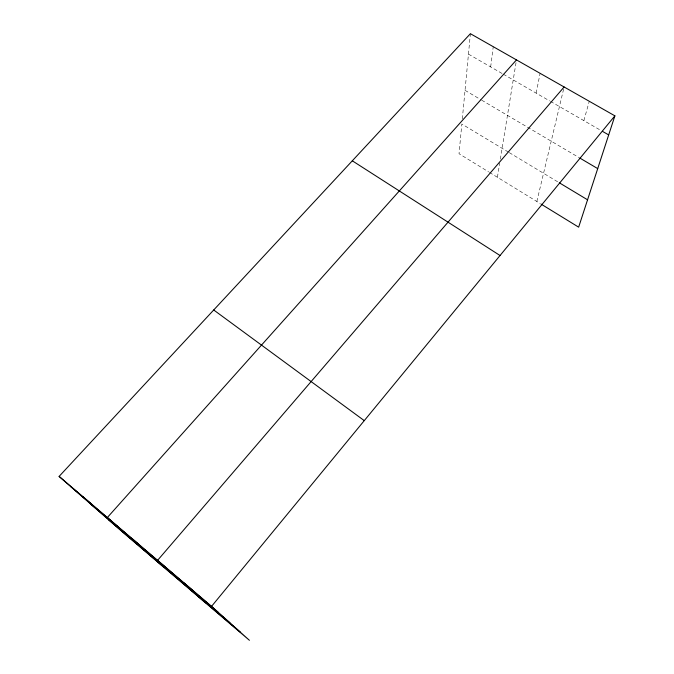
<?xml version="1.0" encoding="UTF-8"?>
<svg xmlns="http://www.w3.org/2000/svg" width="674" height="674" viewBox="0 0 674 674"><rect width="100%" height="100%" fill="white"/><g stroke="black" fill="none" stroke-linecap="round" stroke-linejoin="round"><path stroke-width="0.51" stroke-dasharray="3.37 2.53" d="M462.33 118.902L470.393 33.7M490.664 66.92L493.25 46.691M497.404 177.279L499.704 163.133M500.344 159.182L516.478 59.902M536.15 93.13L540.101 73.323M536.841 201.492L563.877 87.957M583.861 120.612L589.278 101.285M468.464 54.122L502.4 73.677M503.301 74.199L549.596 100.873M550.49 101.386L600.702 130.318M465.035 90.341L480.823 99.651M481.699 100.173L578.781 157.438M508.373 152.08L461.842 124.033L459.028 153.714L488.625 171.887M509.266 152.619L558.409 182.233M489.501 172.426L540.304 203.615"/><path stroke-width="1.01" d="M59.11 476.408L211.56 606.356L249.422 640.3L124.252 533.513L59.11 476.408L470.393 33.7L614.89 115.844L578.654 227.163L541.163 204.146M211.56 606.356L614.89 115.844M564.113 86.98L157.59 560.347L205.452 602.792M516.478 59.902L107.351 517.522L164.186 567.584M602.472 131.346L608.681 134.918M579.682 157.969L597.712 168.61M559.277 182.764L587.559 199.807M352.308 160.808L500.041 255.522M213.717 309.989L364.272 420.635M70.526 486.409L218.258 612.363M90.426 503.866L229.876 622.776M108.565 519.764L240.391 632.204M82.986 496.763L93.711 506.174M132.214 538.72L141.447 546.875M184.28 583.103L191.871 589.868"/></g></svg>
